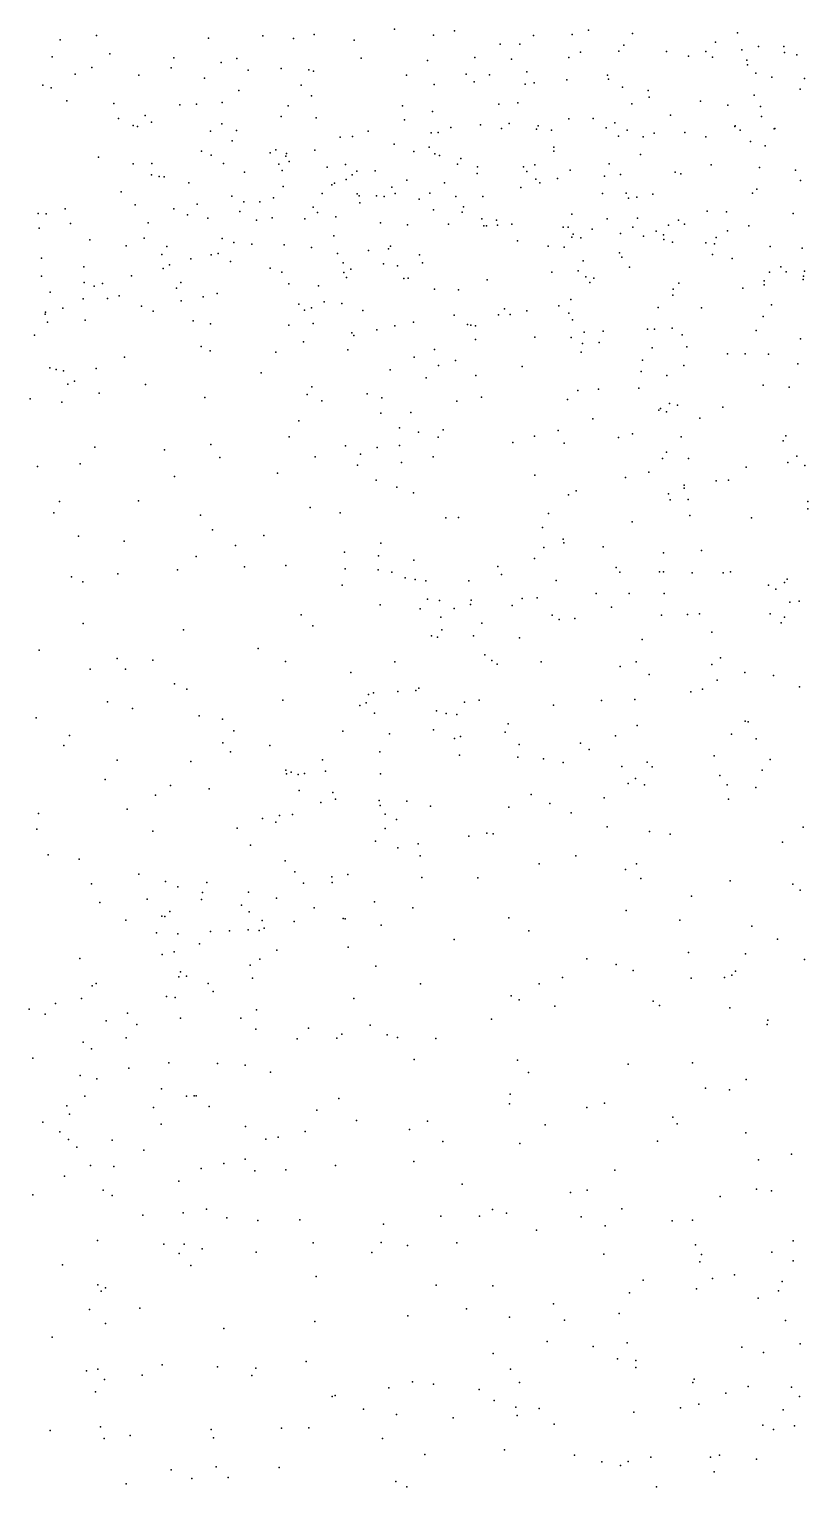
# Model space of a CAD drawing. Header units: metres. Extents: x -25 to 25, y -27.7 to 27.8.
# Drawn here: x -11.814 to -10.402, y -10.578 to -7.934 of the extents above; entities that cross this region are included whole.
import ezdxf

# ---------------------------------------------------------------- set-up
doc = ezdxf.new("R2010")
doc.units = ezdxf.units.M

msp = doc.modelspace()

# ---------------------------------------------------------------- linework, layer by layer
for p in [(-11.7581, -7.9536, 4.828), (-11.692, -7.9459, -5.0629), (-11.4888, -7.9506, 14.3895), (-11.3903, -7.9461, 3.4957), (-11.3348, -7.9513, 16.1701), (-11.2975, -7.9437, -0.6637), (-11.2249, -7.954, 5.8701), (-11.1518, -7.9342, 17.3476), (-11.0814, -7.945, 14.5352), (-11.0429, -7.9373, 3.8989), (-10.8995, -7.9459, 14.5125), (-10.8299, -7.9439, -1.8054), (-10.7999, -7.9363, 15.6536), (-10.7205, -7.9423, 18.8294), (-10.5698, -7.9576, -12.6452), (-10.5299, -7.9407, 14.2109), (-11.7727, -7.9845, -3.2608), (-11.6679, -7.979, 3.2487), (-10.9602, -7.9613, 15.7406), (-10.9244, -7.9614, -2.7022), (-10.8147, -7.9757, 19.0561), (-10.7453, -7.9742, 18.6767), (-10.7363, -7.9635, 17.6827), (-10.6584, -7.9746, 2.1169), (-10.619, -7.9832, 15.5274), (-10.5872, -7.9748, 9.4436), (-10.5218, -7.972, 18.3793), (-10.4918, -7.9659, -13.078), (-10.4461, -7.9654, 4.7208), (-10.4445, -7.9767, -6.117), (-10.4221, -7.9809, 4.1871), (-11.7006, -8.004, -4.8627), (-11.5568, -8.0042, 6.0516), (-11.5519, -7.9862, -2.8801), (-11.4659, -7.9946, 16.4942), (-11.4378, -7.9875, -5.7401), (-11.4172, -8.0085, 14.5176), (-11.3573, -8.0053, 4.7944), (-11.3074, -8.0081, 0.1097), (-11.2986, -8.0103, 16.0219), (-11.2121, -7.9871, 3.6144), (-11.0919, -7.9911, 0.9927), (-11.006, -7.9856, 2.8263), (-10.9396, -7.9887, 4.0787), (-10.836, -7.9854, 1.6804), (-10.575, -7.9851, 19.4831), (-10.513, -7.9902, 6.1193), (-10.5118, -7.999, 4.3699), (-11.7897, -8.036, -3.6992), (-11.7307, -8.0157, 2.976), (-11.6155, -8.0175, 4.8642), (-11.496, -8.0232, 3.3377), (-11.3212, -8.0357, 2.9704), (-11.1298, -8.0174, 4.6904), (-11.0797, -8.0343, 1.1516), (-11.0221, -8.0159, -2.4805), (-11.0076, -8.0298, 5.9005), (-10.9794, -8.0172, 1.4676), (-10.9149, -8.0341, 18.8753), (-10.9116, -8.0118, 4.4248), (-10.8984, -8.0314, 14.6614), (-10.8392, -8.0259, -2.2168), (-10.7657, -8.0175, 19.3199), (-10.764, -8.0252, -2.978), (-10.4967, -8.014, -3.1615), (-10.4677, -8.0214, 9.7451), (-10.4084, -8.0234, -12.2743), (-11.7744, -8.0404, -2.7871), (-11.4338, -8.0454, 16.9364), (-11.3021, -8.0553, 17.2195), (-10.7386, -8.0393, -6.1292), (-10.6917, -8.0455, 6.0106), (-10.6901, -8.0576, 1.861), (-10.4997, -8.0538, 17.9238), (-10.4162, -8.0429, 18.0654), (-11.746, -8.0642, -4.0063), (-11.6607, -8.069, -4.6405), (-11.5408, -8.0712, -5.5181), (-11.5108, -8.0705, 3.0053), (-11.4644, -8.0672, 16.2228), (-11.3447, -8.0732, 14.6446), (-11.1376, -8.0731, 17.4413), (-11.0827, -8.0836, -2.6899), (-10.9628, -8.0705, -2.8942), (-10.9285, -8.068, 4.6123), (-10.7213, -8.0695, -1.9194), (-10.6516, -8.0902, 18.307), (-10.5972, -8.0651, 4.518), (-10.5475, -8.0723, 4.7754), (-10.4885, -8.0747, 19.7436), (-11.6524, -8.0964, -3.5513), (-11.6254, -8.1091, -3.714), (-11.6179, -8.1109, -5.1357), (-11.6036, -8.0908, -4.3969), (-11.5922, -8.1031, -3.2828), (-11.4649, -8.1058, -3.0082), (-11.357, -8.0926, 3.3964), (-11.2938, -8.095, 0.2568), (-11.1338, -8.0985, 0.7023), (-11.0497, -8.1127, 3.6551), (-10.9959, -8.1075, 18.6725), (-10.9576, -8.1141, 4.9231), (-10.944, -8.1052, -1.2853), (-10.8946, -8.1154, 18.4539), (-10.8916, -8.1098, -3.0429), (-10.8359, -8.097, 5.972), (-10.7918, -8.0961, 4.6969), (-10.7681, -8.1132, 4.8526), (-10.7525, -8.1044, 17.7751), (-10.5349, -8.111, 2.4491), (-10.5342, -8.1096, 4.9449), (-10.4865, -8.0924, 6.2393), (-10.4633, -8.1152, 14.496), (-10.4625, -8.1145, 2.301), (-11.4854, -8.1194, 4.9292), (-11.4462, -8.137, -4.1326), (-11.4382, -8.1183, 16.0477), (-11.2501, -8.13, -0.8128), (-11.2282, -8.1289, -5.9044), (-11.1998, -8.1195, 15.8121), (-11.1525, -8.1429, 5.9815), (-11.0856, -8.1223, -6.005), (-11.0728, -8.1218, 18.8895), (-10.867, -8.1177, 19.4084), (-10.7454, -8.1285, 4.0405), (-10.7302, -8.1177, -3.1524), (-10.7008, -8.1298, 2.6537), (-10.6813, -8.1231, 19.6135), (-10.6252, -8.1216, 4.2047), (-10.5871, -8.1297, 1.9759), (-10.5253, -8.1172, -13.1734), (-10.5063, -8.1381, -5.998), (-11.6886, -8.1665, -2.9293), (-11.5016, -8.1558, -3.8023), (-11.4841, -8.1627, -4.5685), (-11.3771, -8.1588, -4.367), (-11.3672, -8.1529, 15.8934), (-11.3486, -8.1648, 5.0065), (-11.3475, -8.1596, -0.5206), (-11.296, -8.1538, -0.009), (-11.117, -8.1562, 19.148), (-11.0888, -8.148, 0.9731), (-11.0787, -8.1605, 15.6963), (-11.0702, -8.1631, -14.0351), (-11.0313, -8.1689, 19.3623), (-10.8632, -8.1484, -6.0621), (-10.863, -8.1555, 3.8386), (-10.7057, -8.1617, -1.7206), (-10.4796, -8.146, 3.9996), (-11.6258, -8.1785, 6.2117), (-11.5917, -8.1776, 16.4056), (-11.4616, -8.1776, 6.1034), (-11.4238, -8.1937, 3.1034), (-11.3614, -8.1788, -3.9394), (-11.3553, -8.1906, -13.7573), (-11.343, -8.1743, -13.9286), (-11.2738, -8.1848, -2.9914), (-11.2408, -8.1798, -4.0579), (-11.2202, -8.1918, -14.1485), (-11.1871, -8.1912, -4.2125), (-11.0376, -8.1792, -1.1434), (-11.0011, -8.184, 6.0176), (-10.918, -8.1842, -2.4979), (-10.912, -8.1922, 18.1238), (-10.8973, -8.1802, 2.8538), (-10.8331, -8.19, 17.9508), (-10.7624, -8.1787, 5.1524), (-10.6428, -8.1933, 14.7252), (-10.5775, -8.18, 2.7599), (-10.4902, -8.1853, 19.8805), (-10.4249, -8.1902, 5.1066), (-11.5923, -8.1986, 16.6591), (-11.5785, -8.2017, 14.6586), (-11.5695, -8.2023, 16.8133), (-11.5249, -8.2131, -4.9698), (-11.3539, -8.2197, -3.6337), (-11.2655, -8.2166, 0.3513), (-11.2604, -8.2135, -3.2076), (-11.2397, -8.2069, 2.991), (-11.2287, -8.1985, 17.4257), (-11.1568, -8.2206, 5.1823), (-11.1294, -8.2083, 18.3378), (-11.0612, -8.2132, -3.1878), (-11.0022, -8.1962, 5.1948), (-10.923, -8.2217, 1.3916), (-10.8953, -8.2061, -13.7546), (-10.8884, -8.2128, -14.1108), (-10.8561, -8.2052, 19.5791), (-10.7713, -8.2007, -1.5224), (-10.7421, -8.1976, 2.8212), (-10.6327, -8.1966, -3.3575), (-10.4154, -8.2088, 2.0789), (-11.6472, -8.229, -13.7613), (-11.4466, -8.237, -5.5018), (-11.4248, -8.2473, 14.7633), (-11.3959, -8.2473, 17.3175), (-11.3713, -8.2401, 3.2652), (-11.2828, -8.2324, 19.0582), (-11.2197, -8.2326, 19.3317), (-11.2156, -8.2365, -13.6055), (-11.1842, -8.2366, -3.7902), (-11.1708, -8.238, -3.3537), (-11.1505, -8.2323, 17.5845), (-11.1069, -8.2428, 18.0264), (-11.0879, -8.2316, -2.7373), (-11.0406, -8.2377, 1.2298), (-10.9914, -8.2376, -4.0788), (-10.7747, -8.2321, -13.8751), (-10.7319, -8.2319, -2.2283), (-10.7277, -8.2406, -12.8105), (-10.7125, -8.239, -13.0216), (-10.6835, -8.2333, 1.6944), (-10.5025, -8.2315, 14.6665), (-10.4951, -8.2247, -12.2819), (-11.7979, -8.2688, -13.384), (-11.7833, -8.2691, 17.7326), (-11.7491, -8.2598, -13.9042), (-11.622, -8.2529, 16.1986), (-11.5518, -8.2599, -14.0589), (-11.5271, -8.2709, 17.7432), (-11.5094, -8.2517, -13.6387), (-11.4321, -8.265, -2.9781), (-11.2992, -8.257, -0.2512), (-11.2915, -8.2666, 17.9912), (-11.2584, -8.2745, -14.2804), (-11.2145, -8.2493, 18.1722), (-11.0813, -8.2618, 17.8085), (-11.0289, -8.2661, -3.4535), (-11.027, -8.2567, -13.5711), (-10.8305, -8.2698, -3.4865), (-10.585, -8.2642, 5.233), (-10.5497, -8.2658, 2.9329), (-10.4292, -8.2688, -13.509), (-11.7958, -8.2953, 17.5579), (-11.7395, -8.2866, 17.9068), (-11.5982, -8.2856, 5.0894), (-11.4901, -8.2772, 17.9231), (-11.4023, -8.2808, 15.7619), (-11.3739, -8.2765, 17.79), (-11.3145, -8.2785, 17.5666), (-11.1772, -8.2854, -5.8138), (-11.1283, -8.2893, 6.1121), (-11.0538, -8.2882, -14.32), (-10.9937, -8.2783, 3.5516), (-10.9896, -8.2907, -4.3408), (-10.9849, -8.2912, 15.5663), (-10.9671, -8.2806, -3.6372), (-10.9648, -8.2895, -2.6368), (-10.9393, -8.2879, 14.8949), (-10.8463, -8.2933, -1.3525), (-10.8368, -8.2931, -5.9594), (-10.7932, -8.297, -4.0823), (-10.766, -8.2781, 1.5506), (-10.7198, -8.2931, -3.7774), (-10.711, -8.2771, -3.5904), (-10.6775, -8.3009, -5.936), (-10.655, -8.29, -12.4557), (-10.6367, -8.2806, -13.3121), (-10.6263, -8.2877, 6.3403), (-10.5483, -8.2998, -3.657), (-10.5094, -8.2909, 6.537), (-11.7045, -8.3164, -3.041), (-11.6383, -8.3271, -13.3699), (-11.6054, -8.3133, 18.0893), (-11.5643, -8.3282, 17.3792), (-11.4645, -8.3139, -5.1584), (-11.4432, -8.3213, -14.2545), (-11.4104, -8.3242, 19.4657), (-11.3518, -8.3256, 5.2268), (-11.262, -8.309, 19.5256), (-11.1588, -8.3279, -2.8543), (-10.9287, -8.3183, 5.3795), (-10.8735, -8.3277, 19.7254), (-10.8305, -8.3115, 6.2034), (-10.8279, -8.3062, -13.5473), (-10.8138, -8.3126, 15.5469), (-10.7422, -8.3051, 5.3352), (-10.7005, -8.3096, 3.8013), (-10.6638, -8.3075, -2.1118), (-10.6632, -8.3156, -13.6455), (-10.6476, -8.3205, -1.7975), (-10.5873, -8.3218, -14.0998), (-10.5715, -8.3237, 19.9389), (-10.5688, -8.3122, -13.8594), (-11.7916, -8.3494, -14.115), (-11.5737, -8.3429, 17.1681), (-11.5208, -8.351, 19.2407), (-11.4841, -8.3434, 19.079), (-11.4714, -8.3409, 6.2183), (-11.3026, -8.3301, 6.1557), (-11.2551, -8.3409, -0.0697), (-11.1987, -8.3358, -13.4173), (-11.1625, -8.3325, 0.686), (-11.1064, -8.3437, 3.3913), (-10.8443, -8.3299, 2.966), (-10.8095, -8.3544, -14.3437), (-10.7439, -8.34, -12.6045), (-10.7398, -8.3477, 19.8294), (-10.5753, -8.3432, 1.7309), (-10.5396, -8.3504, 14.7857), (-10.4706, -8.3283, 15.5278), (-10.4125, -8.3312, 5.264), (-11.7152, -8.3654, 16.3142), (-11.571, -8.3685, 18.3164), (-11.5599, -8.3615, 19.5298), (-11.4491, -8.3559, 18.8146), (-11.3771, -8.3679, 19.6692), (-11.356, -8.3747, -5.4192), (-11.2447, -8.3582, 0.4502), (-11.2437, -8.3756, -4.7405), (-11.2307, -8.3694, -14.4076), (-11.1716, -8.3597, 3.0742), (-11.1465, -8.3634, -4.6166), (-11.1013, -8.358, 0.8983), (-10.8668, -8.375, -13.1954), (-10.8191, -8.3724, -12.929), (-10.7255, -8.3656, -2.3266), (-10.4717, -8.3751, -14.2541), (-10.4516, -8.365, -5.7832), (-10.4418, -8.3746, 6.7338), (-10.4082, -8.3731, 14.7042), (-11.7916, -8.3821, 18.1837), (-11.7144, -8.3935, 16.7473), (-11.6966, -8.4002, -13.2245), (-11.681, -8.3955, 15.986), (-11.6287, -8.3814, 6.2931), (-11.5471, -8.4038, -13.2686), (-11.5394, -8.3939, 5.1888), (-11.3434, -8.3962, -0.7187), (-11.2894, -8.3995, 5.3812), (-11.239, -8.3844, 0.1777), (-11.1351, -8.3867, 15.5406), (-11.1269, -8.3858, -1.045), (-11.0794, -8.4061, 14.9451), (-11.036, -8.4068, -5.7815), (-10.9839, -8.389, 3.0307), (-10.8048, -8.3833, -12.762), (-10.7979, -8.3935, -5.8473), (-10.7907, -8.3858, 3.6353), (-10.6463, -8.4058, 15.5259), (-10.6365, -8.395, 1.5897), (-10.5201, -8.4039, -3.9234), (-10.4816, -8.3908, 20.0588), (-10.4814, -8.3981, -12.1928), (-10.4107, -8.388, 3.2376), (-10.4102, -8.3822, -9.9258), (-11.7761, -8.4113, 17.0933), (-11.7162, -8.4235, 16.9476), (-11.6721, -8.423, 19.6291), (-11.651, -8.4181, -14.2638), (-11.5389, -8.4269, 19.7686), (-11.4988, -8.4197, -3.0743), (-11.4734, -8.4139, 15.6404), (-11.325, -8.4329, -0.5298), (-11.2793, -8.4287, -4.9008), (-11.2475, -8.4319, -2.9866), (-10.8323, -8.4247, 5.48), (-10.6474, -8.4168, 3.2068), (-11.7851, -8.4513, 6.3591), (-11.7847, -8.4474, -13.0958), (-11.7529, -8.4404, 16.1235), (-11.6103, -8.4368, 15.7821), (-11.5894, -8.4456, 18.9294), (-11.3152, -8.4436, -5.1298), (-11.302, -8.4398, 15.537), (-11.2094, -8.4444, -5.5388), (-11.0434, -8.453, 19.8282), (-10.963, -8.4525, -4.5688), (-10.9521, -8.4417, -1.2111), (-10.9421, -8.452, -2.7251), (-10.9116, -8.4449, 6.2616), (-10.8538, -8.436, 1.2814), (-10.8358, -8.4491, -1.3268), (-10.6735, -8.4391, 6.3968), (-10.5952, -8.4396, -4.1415), (-10.4836, -8.4553, 6.6024), (-10.4685, -8.4343, 3.6699), (-11.7811, -8.4655, 19.4937), (-11.7124, -8.4623, 18.3568), (-11.517, -8.4635, 14.8262), (-11.4852, -8.4687, -14.4246), (-11.3433, -8.4711, -13.2047), (-11.2994, -8.4679, -0.871), (-11.2292, -8.4849, 14.9504), (-11.1839, -8.4798, 0.0434), (-11.1513, -8.4721, 0.7536), (-11.1176, -8.4658, 6.2376), (-11.0197, -8.4697, 15.4659), (-11.0135, -8.4713, 3.1719), (-11.0047, -8.4721, -13.1141), (-10.829, -8.4614, 3.172), (-10.8082, -8.4838, 19.9019), (-10.7737, -8.4819, 3.3483), (-10.6934, -8.4783, -5.7295), (-10.6804, -8.4782, -14.4624), (-10.6485, -8.4764, -2.1532), (-10.4959, -8.4809, -9.756), (-11.8046, -8.4892, -14.2763), (-11.5022, -8.5096, 6.2831), (-11.3166, -8.5012, 19.8995), (-11.2255, -8.4896, -5.3734), (-11.0052, -8.4972, -14.5282), (-10.8975, -8.4926, -5.6762), (-10.8312, -8.4934, -12.6489), (-10.8112, -8.5043, -4.4965), (-10.7807, -8.5026, 15.4863), (-10.6845, -8.5124, 3.5463), (-10.6301, -8.4888, -1.9979), (-10.6219, -8.5105, -12.2756), (-10.4156, -8.4959, -10.1571), (-11.6414, -8.5289, 18.7047), (-11.4862, -8.5179, -13.1491), (-11.3672, -8.5198, 5.4512), (-11.2367, -8.5159, 0.4323), (-11.1159, -8.5292, 5.5652), (-11.0791, -8.5151, -4.8433), (-11.041, -8.5353, -5.4968), (-10.8134, -8.5203, -2.6037), (-10.7023, -8.5346, -1.4831), (-10.5479, -8.5229, 1.5007), (-10.5161, -8.5231, -9.9604), (-10.4735, -8.5237, 15.5501), (-11.7766, -8.5486, 19.0338), (-11.765, -8.5513, 5.1777), (-11.752, -8.5537, 14.7971), (-11.6928, -8.5496, -14.3744), (-11.3936, -8.5575, 15.4782), (-11.1597, -8.5523, -0.1035), (-11.0723, -8.544, 0.882), (-11.0046, -8.5621, -2.8899), (-10.9202, -8.5463, -12.777), (-10.7043, -8.555, -2.4344), (-10.658, -8.5625, -5.5945), (-10.6272, -8.5442, 1.3227), (-10.4204, -8.5415, 14.791), (-11.7441, -8.5784, -3.1891), (-11.7322, -8.5726, 18.8825), (-11.6032, -8.579, -13.0494), (-11.3019, -8.5828, -13.0643), (-11.0944, -8.5665, 14.9922), (-10.8194, -8.5896, -5.5251), (-10.7818, -8.5869, -12.4383), (-10.7091, -8.5855, 5.5727), (-10.4832, -8.58, 5.4751), (-10.4365, -8.5838, 1.3933), (-11.8122, -8.6048, 15.941), (-11.7547, -8.6106, 18.6095), (-11.6872, -8.5945, 6.3291), (-11.4958, -8.6025, -14.5082), (-11.31, -8.5971, -0.6099), (-11.2836, -8.6086, -0.9444), (-11.2014, -8.5958, 19.9863), (-11.1748, -8.6027, 0.5967), (-11.0387, -8.6089, -5.1718), (-10.9941, -8.6014, -4.9588), (-10.8381, -8.6062, -2.7416), (-10.6532, -8.6134, -1.6458), (-10.6386, -8.616, -14.6141), (-11.3255, -8.6445, -14.5792), (-11.1764, -8.6305, 0.2576), (-11.122, -8.6297, -12.9423), (-10.7924, -8.6408, -4.773), (-10.6728, -8.6251, -4.5834), (-10.6698, -8.6222, 14.9559), (-10.6586, -8.628, 15.486), (-10.5981, -8.64, -9.805), (-10.5565, -8.6201, -5.4707), (-11.1425, -8.6576, 0.0958), (-11.1085, -8.6649, -3.0432), (-11.0636, -8.6611, 15.3453), (-10.8549, -8.6622, -4.9974), (-10.7201, -8.6679, -12.3195), (-10.4424, -8.6716, -4.547), (-11.6953, -8.6926, -12.9366), (-11.569, -8.6973, 15.4959), (-11.4851, -8.6876, 5.5233), (-11.343, -8.6735, -0.7613), (-11.2407, -8.6902, 15.3409), (-11.1833, -8.6927, 0.4142), (-11.1426, -8.6891, 5.684), (-11.0729, -8.6743, 0.7372), (-10.9374, -8.6839, 6.2799), (-10.8979, -8.6725, -12.5853), (-10.8443, -8.685, 15.3755), (-10.7458, -8.6748, 20.042), (-10.632, -8.6738, 0.9817), (-10.447, -8.6806, 15.5779), (-11.7216, -8.7225, 5.3269), (-11.4683, -8.7112, 20.078), (-11.2958, -8.7097, 20.0816), (-11.2136, -8.705, 6.2586), (-11.139, -8.72, -0.2957), (-11.0819, -8.71, -1.1204), (-10.6657, -8.7131, 6.3786), (-10.6589, -8.7017, -4.914), (-10.6185, -8.7128, -12.1796), (-10.4386, -8.7201, -4.9171), (-10.4225, -8.7086, -5.1557), (-11.7991, -8.7275, 6.3527), (-11.5505, -8.7453, -12.9244), (-11.3642, -8.7394, 14.9396), (-11.2192, -8.7249, -3.1352), (-10.8974, -8.743, -1.2672), (-10.7329, -8.7471, -2.761), (-10.6905, -8.7378, -9.6996), (-10.5145, -8.7287, 6.5043), (-10.4078, -8.7255, 6.6315), (-11.1849, -8.7522, -0.4506), (-11.1478, -8.7647, -14.6755), (-11.1176, -8.7754, 0.528), (-10.8225, -8.7716, 14.997), (-10.6553, -8.7772, 0.7886), (-10.6267, -8.7667, -2.5399), (-10.6265, -8.7611, -1.8818), (-10.5688, -8.7536, -9.2573), (-10.5462, -8.7524, 5.6145), (-11.7589, -8.7912, 19.9947), (-11.6158, -8.79, -3.2685), (-11.3048, -8.8021, -0.6769), (-10.8364, -8.7788, 0.7239), (-10.652, -8.7878, 14.9446), (-10.6196, -8.787, 20.0888), (-10.4025, -8.791, 14.7756), (-10.4024, -8.804, -11.9051), (-11.7696, -8.8113, 14.807), (-11.5038, -8.8156, 5.6078), (-11.2504, -8.8113, -1.0732), (-11.0589, -8.8206, 20.1073), (-11.0357, -8.8197, -3.0955), (-10.8724, -8.8125, -12.4537), (-10.7212, -8.8278, -12.2182), (-10.6161, -8.8162, -10.111), (-10.5045, -8.8206, -10.2861), (-11.7249, -8.8541, 15.5862), (-11.4818, -8.8423, 15.3762), (-11.3885, -8.8526, -3.2405), (-10.8834, -8.8382, -3.0172), (-11.6419, -8.8631, -14.5486), (-11.4401, -8.871, 6.2628), (-11.2422, -8.8829, 5.8026), (-11.1768, -8.8662, 15.2993), (-10.8812, -8.8742, -9.5979), (-10.846, -8.8594, 5.8482), (-10.8449, -8.8661, -1.3713), (-10.7732, -8.8729, 20.0972), (-10.5954, -8.8797, -11.9656), (-11.5113, -8.8909, 20.128), (-11.4236, -8.9092, 14.8691), (-11.349, -8.9071, -0.9538), (-11.1809, -8.8897, -12.719), (-11.1169, -8.8972, 0.3108), (-10.9645, -8.9091, -14.7599), (-10.898, -8.8941, -9.3365), (-10.664, -8.8839, 5.7996), (-11.7372, -8.9273, -12.8053), (-11.6537, -8.9224, 5.5396), (-11.545, -8.9151, -12.8331), (-11.2413, -8.9128, -3.2243), (-11.1814, -8.9147, 6.2383), (-11.1566, -8.9189, 14.9577), (-11.1325, -8.9295, 5.9068), (-11.1144, -8.9326, -0.2839), (-11.0951, -8.935, -0.0904), (-11.0168, -8.9351, -1.2437), (-10.9581, -8.9232, 14.9741), (-10.8584, -8.9343, -9.8755), (-10.75, -8.9106, -14.8022), (-10.7434, -8.9189, -10.0541), (-10.6715, -8.9186, -11.7938), (-10.6639, -8.9186, -2.9067), (-10.6122, -8.9206, 6.3481), (-10.5558, -8.9203, -11.6199), (-10.5425, -8.9186, 20.1127), (-10.44, -8.932, -11.5097), (-11.717, -8.9367, 20.0801), (-11.2469, -8.9426, -0.5837), (-10.7863, -8.9577, -11.9116), (-10.7262, -8.9575, 0.5275), (-10.6626, -8.9579, -10.1878), (-10.4738, -8.9428, -2.6451), (-10.4607, -8.95, 0.5101), (-10.4448, -8.9381, -14.8792), (-11.1781, -8.9782, -14.7331), (-11.1055, -8.9854, 0.1553), (-11.092, -8.968, -3.1986), (-11.07, -8.9703, 6.0761), (-11.0438, -8.9849, 0.4156), (-11.0142, -8.9775, 20.1511), (-11.0127, -8.9696, -12.5381), (-10.9385, -8.9798, -9.1446), (-10.9203, -8.9666, 6.1603), (-10.8929, -8.9659, 6.004), (-10.7583, -8.9827, -3.0565), (-10.4352, -8.9738, -2.368), (-10.4183, -8.9715, -8.9053), (-11.7164, -9.0122, 14.7742), (-11.3208, -8.9963, -12.7394), (-11.0679, -9.0006, 15.297), (-10.9934, -9.0115, -11.6107), (-10.866, -8.9973, 15.3368), (-10.8535, -9.0048, -11.4497), (-10.8247, -9.0031, 14.9184), (-10.6678, -8.9969, -1.8226), (-10.6208, -8.9961, -11.3538), (-10.5989, -8.9947, 5.9289), (-10.4705, -8.9947, -10.3981), (-10.4508, -9.0111, 15.6038), (-10.4448, -9.0008, -11.2875), (-11.5346, -9.0234, 14.793), (-11.2999, -9.0165, -1.1348), (-11.0847, -9.0345, -9.2978), (-11.0738, -9.0369, -11.7843), (-11.066, -9.0235, -9.5608), (-11.0087, -9.0343, -9.8035), (-10.925, -9.0381, -9.0001), (-10.7028, -9.0413, 6.1059), (-10.5765, -9.0281, -2.0049), (-11.7963, -9.0603, -14.5011), (-11.3989, -9.0576, -0.9612), (-11.6548, -9.0755, 20.1128), (-11.6398, -9.0948, -3.3668), (-11.5902, -9.0788, 5.7045), (-11.3495, -9.0814, 6.2146), (-11.1511, -9.082, -1.267), (-10.9882, -9.0691, -14.7887), (-10.9753, -9.0791, -11.3512), (-10.9659, -9.0857, -3.2152), (-10.8859, -9.0816, -1.4776), (-10.7425, -9.09, -14.8939), (-10.7134, -9.0815, 0.4115), (-10.5764, -9.0866, -11.1351), (-10.5609, -9.0742, 20.093), (-11.7035, -9.0951, -12.7886), (-11.5506, -9.1214, -12.7683), (-11.2307, -9.1009, 14.822), (-10.6898, -9.1045, 14.7918), (-10.5668, -9.1147, -3.0473), (-10.5167, -9.1009, 6.0223), (-10.4648, -9.1064, 6.5017), (-11.5283, -9.1314, -14.6107), (-11.1992, -9.141, -0.4459), (-11.1898, -9.1377, -9.2331), (-11.1459, -9.1353, -11.4672), (-11.1132, -9.1336, -0.1325), (-11.1078, -9.1295, -12.0367), (-10.6146, -9.136, -1.8955), (-10.5933, -9.1315, -8.7927), (-10.4175, -9.1269, -2.1538), (-11.6724, -9.1544, 15.5375), (-11.6268, -9.1665, 14.7305), (-11.3544, -9.1514, -0.7352), (-11.2147, -9.1611, -11.874), (-11.2029, -9.1562, -3.3389), (-11.0754, -9.1706, 0.1232), (-11.0248, -9.1547, -12.1899), (-10.9981, -9.1515, -12.3738), (-10.8635, -9.1603, 15.3739), (-10.7765, -9.1521, -1.6678), (-10.7163, -9.1501, 15.4558), (-11.8018, -9.1835, 15.6897), (-11.5061, -9.1797, -3.3899), (-11.4636, -9.186, 15.4039), (-11.1879, -9.1751, -9.6784), (-11.0579, -9.1753, -10.0241), (-11.0391, -9.1774, -11.2114), (-10.9457, -9.1943, -10.2093), (-10.7119, -9.1974, -10.4073), (-10.5158, -9.1896, 15.6184), (-10.5107, -9.1908, -10.9431), (-11.7413, -9.2152, -14.5114), (-11.4431, -9.2067, 6.141), (-11.2457, -9.2076, -9.4252), (-11.1611, -9.2123, -0.2852), (-11.0814, -9.2053, 20.1599), (-11.043, -9.2207, 15.362), (-11.0321, -9.2172, -1.4537), (-10.9514, -9.2091, 14.7467), (-10.7509, -9.2161, -10.9473), (-10.5411, -9.213, 14.6218), (-10.4963, -9.2211, 6.182), (-11.7516, -9.2336, 5.6125), (-11.463, -9.2284, 20.1471), (-11.449, -9.2451, -0.843), (-11.3781, -9.2334, 14.6968), (-11.1782, -9.2447, 14.7029), (-11.034, -9.2509, -11.0605), (-10.9256, -9.2315, -1.5655), (-10.8144, -9.2294, 0.2672), (-10.7991, -9.2408, 14.693), (-10.5723, -9.2523, -10.6238), (-11.6548, -9.2601, 20.0941), (-11.5211, -9.2628, 6.0085), (-11.3486, -9.2783, -11.6121), (-11.2826, -9.2595, -12.6602), (-11.2767, -9.2799, -0.4629), (-10.9285, -9.2547, -8.7966), (-10.8814, -9.2578, -10.3975), (-10.8461, -9.2646, -14.9055), (-10.7394, -9.2715, -10.54), (-10.6939, -9.2638, -8.7222), (-10.6846, -9.272, 20.0892), (-10.4853, -9.278, -1.9561), (-10.4705, -9.259, -10.7464), (-11.6766, -9.2953, 5.797), (-11.5578, -9.306, -12.7562), (-11.3475, -9.2851, -0.6007), (-11.339, -9.2821, -3.4168), (-11.3266, -9.286, -11.897), (-11.3151, -9.2842, 20.1477), (-11.177, -9.2848, -11.1844), (-10.7281, -9.3022, -3.255), (-10.7148, -9.2931, -10.7486), (-10.6985, -9.3048, 14.5576), (-10.5618, -9.2876, -14.9786), (-10.5488, -9.3046, 14.4751), (-11.5851, -9.3233, -14.5562), (-11.4881, -9.3123, -0.9948), (-11.3246, -9.315, -11.357), (-11.2639, -9.3185, -9.7011), (-11.2588, -9.3308, -9.0592), (-10.9042, -9.3222, -3.341), (-10.7716, -9.3283, 15.5197), (-10.5465, -9.3309, 20.0371), (-10.4965, -9.3096, 6.4281), (-11.7973, -9.3567, 15.7726), (-11.6366, -9.3491, 14.6017), (-11.337, -9.3588, -9.456), (-11.2856, -9.3369, -1.4026), (-11.1794, -9.3331, 15.4283), (-11.1778, -9.3426, -3.4149), (-11.1686, -9.3582, 20.1373), (-11.1292, -9.3346, -10.212), (-11.0867, -9.3437, -12.4338), (-10.9448, -9.3453, 14.5741), (-10.8704, -9.3386, -10.7433), (-10.8312, -9.3556, -1.6988), (-11.8005, -9.3855, 5.6381), (-11.437, -9.3834, -0.6811), (-11.3912, -9.3659, 14.5858), (-11.3672, -9.3725, 15.4831), (-11.3602, -9.3607, -14.6507), (-11.1688, -9.3842, -8.8942), (-11.1481, -9.3677, -10.9992), (-10.7663, -9.3812, 14.437), (-10.411, -9.3816, 6.2764), (-11.5902, -9.389, 6.3347), (-11.186, -9.4069, -0.2105), (-11.1088, -9.4117, -10.8417), (-11.0173, -9.3981, 15.4825), (-10.9845, -9.3923, 0.0246), (-10.9731, -9.3934, -14.8403), (-10.6894, -9.3893, -14.9689), (-10.6519, -9.3944, 0.1359), (-10.4484, -9.4091, 15.863), (-11.78, -9.4317, -3.4584), (-11.4131, -9.4142, -3.5044), (-11.1458, -9.4188, -1.5428), (-11.1055, -9.4336, -10.6646), (-10.8232, -9.4334, 0.0442), (-11.7233, -9.4397, 5.8857), (-11.35, -9.4429, -9.6023), (-11.3326, -9.4624, -10.132), (-10.8895, -9.4481, 20.0831), (-10.733, -9.4584, 15.6524), (-10.7128, -9.4482, 14.3065), (-11.701, -9.4842, 14.4985), (-11.6152, -9.4669, -3.5185), (-11.5671, -9.4801, 15.6534), (-11.5444, -9.49, 14.4804), (-11.4922, -9.4821, -11.6418), (-11.3166, -9.483, -10.4104), (-11.2655, -9.4715, -12.2387), (-11.2651, -9.4819, -10.8847), (-11.2366, -9.4674, 14.4461), (-11.1024, -9.4726, -3.4747), (-11.0006, -9.4733, 14.351), (-10.7053, -9.475, -1.7738), (-10.5432, -9.4789, -15.0056), (-10.4296, -9.4851, 19.9349), (-11.6004, -9.5123, -12.8052), (-11.5015, -9.5127, -11.7981), (-11.4997, -9.5003, -1.2691), (-11.4164, -9.4996, -0.4444), (-11.3655, -9.5101, -9.8566), (-11.1879, -9.517, -12.4693), (-10.6133, -9.5065, -3.3156), (-10.4164, -9.4961, 16.0039), (-11.6863, -9.5185, 6.0639), (-11.5736, -9.5428, -14.5256), (-11.5682, -9.5434, 20.0179), (-11.5592, -9.5344, -1.0424), (-11.4295, -9.5229, -1.4054), (-11.4156, -9.5354, 20.0546), (-11.2977, -9.5279, 15.5766), (-11.1184, -9.528, -0.1384), (-10.7319, -9.5325, -0.0348), (-11.639, -9.5505, 6.3027), (-11.4511, -9.5696, -10.1332), (-11.4174, -9.568, -11.0601), (-11.3969, -9.5691, -10.6627), (-11.3917, -9.5511, -9.3548), (-11.3881, -9.5647, 14.3711), (-11.334, -9.5524, -9.0668), (-11.2448, -9.5471, 20.0618), (-11.2412, -9.548, -1.5617), (-11.1758, -9.5593, 14.274), (-10.9448, -9.5463, -0.1114), (-10.9085, -9.5694, 14.1399), (-10.6344, -9.5504, 19.9763), (-10.504, -9.5611, -0.029), (-11.5836, -9.5733, -0.79), (-11.5444, -9.5752, -0.6085), (-11.5051, -9.5935, -11.2836), (-11.4855, -9.571, -10.2916), (-11.0434, -9.5854, 15.6324), (-10.4571, -9.5847, 14.5268), (-11.7224, -9.6198, 6.4636), (-11.5733, -9.6123, -11.6575), (-11.5516, -9.608, -10.4261), (-11.396, -9.6209, 15.6715), (-11.3654, -9.6049, -0.3247), (-11.2356, -9.5994, -8.8973), (-10.8032, -9.6207, 15.7856), (-10.6185, -9.6092, 15.9352), (-10.5156, -9.6114, -1.855), (-10.4082, -9.6219, -15.1221), (-11.54, -9.6438, -0.4362), (-11.4135, -9.632, -9.5864), (-11.1859, -9.6338, -3.5857), (-10.7499, -9.6306, -14.9666), (-10.7191, -9.6418, -3.4042), (-10.5402, -9.6499, -3.3235), (-10.5333, -9.643, 16.0645), (-11.6997, -9.6691, 19.9458), (-11.693, -9.6649, -10.4694), (-11.5427, -9.6528, -1.3189), (-11.529, -9.6521, -10.8291), (-11.4894, -9.665, -12.7648), (-11.409, -9.6556, -12.1916), (-11.1044, -9.6659, 14.1277), (-10.8895, -9.6659, -0.2047), (-10.8475, -9.6543, -1.7163), (-10.6137, -9.6552, -8.6318), (-10.5533, -9.6541, -15.0768), (-11.7662, -9.7017, -3.5995), (-11.7192, -9.6922, -10.3122), (-11.5653, -9.6885, -3.6258), (-11.5494, -9.6907, -11.1413), (-11.4804, -9.6795, 14.2805), (-11.2258, -9.6924, -14.7252), (-10.9401, -9.6876, -14.8718), (-10.9256, -9.695, -3.526), (-10.6831, -9.6973, 14.1946), (-11.8142, -9.7116, 6.0952), (-11.7854, -9.7206, 6.3497), (-11.6361, -9.7192, -12.8896), (-11.5401, -9.7283, -9.8696), (-11.4303, -9.728, -14.6527), (-11.4023, -9.713, -3.6378), (-10.8614, -9.706, 19.9642), (-10.6713, -9.7048, -1.7695), (-10.5436, -9.7095, 14.4248), (-11.6744, -9.7327, -1.06), (-11.6188, -9.7393, 15.7645), (-11.4033, -9.7477, 19.9615), (-11.308, -9.7459, -12.4317), (-11.1959, -9.7409, 19.9653), (-10.9757, -9.7298, -8.7266), (-10.4761, -9.7395, -8.6269), (-10.4749, -9.7316, 16.2009), (-11.716, -9.7716, -14.5143), (-11.6382, -9.7638, -11.3534), (-11.3282, -9.7655, 14.1467), (-11.2563, -9.7645, -8.9788), (-11.2471, -9.7573, 15.7405), (-11.1649, -9.7582, -1.6534), (-11.1464, -9.7629, -0.3023), (-11.0766, -9.7648, -14.8007), (-11.8076, -9.8003, 15.843), (-11.7011, -9.7839, -10.0341), (-11.5607, -9.8088, 14.1718), (-11.1162, -9.8028, -3.6249), (-10.9288, -9.8044, 15.913), (-11.7215, -9.8318, -0.425), (-11.6336, -9.8188, -11.9322), (-11.4729, -9.8101, -0.2827), (-11.4225, -9.8132, -9.5082), (-11.3769, -9.8261, -9.3027), (-10.9087, -9.8267, -0.3185), (-10.7284, -9.8117, -3.4712), (-10.6117, -9.809, 14.2997), (-11.6917, -9.8381, -11.5735), (-11.5745, -9.8565, -12.1168), (-10.5878, -9.8552, 16.2297), (-10.5444, -9.858, 19.9079), (-10.514, -9.8391, -3.3466), (-11.7457, -9.8871, -11.4102), (-11.7133, -9.8695, -11.1718), (-11.5288, -9.8693, -1.5515), (-11.5151, -9.8691, 15.7783), (-11.5114, -9.8686, -14.6918), (-11.4881, -9.888, -3.7163), (-11.253, -9.8737, -14.7978), (-10.9432, -9.8835, 19.9185), (-10.9424, -9.8661, -14.9321), (-10.7713, -9.8823, -15.0509), (-11.7412, -9.9019, -9.9375), (-11.5885, -9.8903, -9.7434), (-11.2928, -9.8947, 14.062), (-11.2205, -9.9137, -9.0504), (-10.803, -9.8901, 14.101), (-10.6474, -9.9074, -1.808), (-11.7893, -9.9166, 19.8634), (-11.7586, -9.9339, -12.992), (-11.5746, -9.9201, 19.9046), (-11.4221, -9.9246, -12.6866), (-11.3136, -9.9334, 19.9119), (-11.1247, -9.9298, -14.8815), (-11.0921, -9.915, -8.9031), (-10.8786, -9.9215, 16.04), (-10.6394, -9.9196, -0.3297), (-10.5151, -9.9362, 14.4754), (-11.7426, -9.948, -11.8566), (-11.7279, -9.9621, 15.8255), (-11.6637, -9.9491, -1.4777), (-11.3852, -9.9477, -9.4064), (-11.3625, -9.9441, -1.6854), (-11.0644, -9.9518, -1.7307), (-10.9248, -9.9554, -8.8186), (-10.6751, -9.9511, 19.903), (-11.6065, -9.9677, -0.2861), (-11.461, -9.9918, -12.4927), (-11.4223, -9.9836, 14.0346), (-11.1166, -9.988, -3.6788), (-10.4921, -9.9849, 16.3781), (-10.4323, -9.9748, 19.8835), (-11.7503, -10.0144, -9.8185), (-11.703, -9.9955, -14.6848), (-11.6609, -9.9971, 14.0552), (-11.5023, -10.0004, -12.7977), (-11.4052, -10.0048, -0.2904), (-11.3486, -10.0034, -14.8542), (-11.2588, -9.9953, 15.8716), (-10.7523, -10.0036, -8.7696), (-11.6802, -10.0397, -12.1677), (-11.5427, -10.0235, -9.6051), (-11.0294, -10.029, 14.0013), (-10.8328, -10.0442, 14.0913), (-10.8027, -10.04, 19.8775), (-10.4955, -10.0379, -0.547), (-10.468, -10.041, -1.9477), (-11.8073, -10.0487, -0.287), (-11.6638, -10.0499, 19.8714), (-10.5616, -10.0512, -15.2828), (-11.608, -10.0854, 15.8298), (-11.535, -10.0811, -1.677), (-11.4925, -10.0745, -3.7636), (-11.4556, -10.0904, -12.6398), (-11.3994, -10.0952, 19.8717), (-11.3236, -10.0936, 13.9714), (-11.068, -10.0871, -9.0305), (-10.998, -10.0874, -1.7859), (-10.974, -10.0753, -3.6392), (-10.9487, -10.0816, -0.3975), (-10.8135, -10.0885, -1.8153), (-10.7398, -10.0738, -0.4438), (-10.6484, -10.0956, -3.4804), (-10.6118, -10.0947, 14.3784), (-11.1718, -10.1018, -9.2121), (-10.8941, -10.1126, 16.1834), (-10.7696, -10.1049, 16.2916), (-11.6901, -10.1315, -12.9289), (-11.5703, -10.1379, -12.4653), (-11.5331, -10.1381, -0.2296), (-11.5005, -10.1467, -14.8707), (-11.299, -10.1353, -9.3396), (-11.1759, -10.1348, -1.7868), (-11.1285, -10.1402, -3.7204), (-11.039, -10.1355, 16.0725), (-10.6063, -10.1394, -1.9268), (-10.4677, -10.1523, 16.52), (-10.4292, -10.132, 19.8441), (-11.7537, -10.1754, -12.1981), (-11.5422, -10.1551, 19.8579), (-11.5208, -10.1768, 13.9733), (-11.4029, -10.1527, 15.8932), (-11.193, -10.1529, -14.9852), (-10.7721, -10.1561, -8.8867), (-10.5982, -10.1702, -8.7648), (-10.5952, -10.1566, -0.6943), (-10.4292, -10.1682, -8.6316), (-11.2941, -10.1968, -0.3338), (-10.7008, -10.2031, -15.2581), (-10.5752, -10.2004, 14.4885), (-10.5353, -10.1937, -0.8835), (-10.4488, -10.2054, 14.6515), (-11.6899, -10.2119, -1.6412), (-11.6838, -10.2229, -0.1507), (-11.6757, -10.2173, -12.3702), (-11.0763, -10.2121, 19.81), (-10.9733, -10.2134, -9.1095), (-10.7257, -10.2263, 14.264), (-10.6041, -10.219, 19.8201), (-10.4554, -10.2225, -3.3272), (-11.7051, -10.2563, 14.0243), (-11.6137, -10.2543, -12.8488), (-11.021, -10.2555, -15.1171), (-10.8634, -10.2462, 14.0959), (-10.4922, -10.236, -15.382), (-11.6759, -10.2817, -3.7818), (-11.2963, -10.2782, -9.4021), (-11.1274, -10.2677, -9.2885), (-10.9435, -10.2706, -0.4936), (-10.8436, -10.2759, 16.3852), (-10.7443, -10.2635, -0.6588), (-10.4427, -10.2764, -2.1196), (-11.7723, -10.3065, -12.2784), (-11.4613, -10.2906, 19.8167), (-10.9729, -10.3363, -3.6868), (-10.8752, -10.3143, -1.9225), (-10.7917, -10.3237, -3.5982), (-10.73, -10.3171, 16.5205), (-10.5223, -10.3249, -1.1647), (-10.4829, -10.3347, 16.7013), (-10.4165, -10.3189, 19.7618), (-11.5728, -10.3571, 15.9185), (-11.4729, -10.3604, -3.8044), (-11.4031, -10.3626, -0.2332), (-11.3122, -10.351, 19.7725), (-10.7475, -10.3462, -15.312), (-10.7144, -10.3614, -8.8821), (-10.714, -10.349, 19.7461), (-11.7101, -10.3674, 19.7743), (-11.6897, -10.3647, -14.8104), (-11.6776, -10.3835, -0.0996), (-11.6093, -10.3753, -12.7121), (-11.4102, -10.3761, -9.4735), (-11.1194, -10.3877, 19.7395), (-10.9414, -10.3644, 19.7381), (-10.9249, -10.389, -15.2291), (-10.6112, -10.389, -1.0417), (-10.6085, -10.383, -15.3784), (-11.6939, -10.4055, 14.1054), (-11.2647, -10.4145, -15.0842), (-11.2591, -10.4122, 13.9565), (-11.1619, -10.3987, 16.158), (-11.0813, -10.392, -15.1603), (-10.9986, -10.4016, 16.3256), (-10.5508, -10.4084, -2.1118), (-10.5105, -10.3962, -1.3027), (-10.4323, -10.3971, -1.4456), (-10.4176, -10.414, -8.4782), (-11.2082, -10.4374, -1.8987), (-10.9709, -10.4212, -9.2753), (-10.9318, -10.4333, 14.0877), (-10.8893, -10.4359, 16.5029), (-10.718, -10.4429, -2.0323), (-10.6335, -10.4346, 16.7846), (-10.6003, -10.4281, -8.7615), (-10.4472, -10.4384, 16.9424), (-11.6851, -10.4691, -9.6294), (-11.1481, -10.4468, -9.3788), (-11.0452, -10.453, -1.9414), (-10.9293, -10.4489, -0.6004), (-10.8625, -10.4644, -3.6436), (-10.4838, -10.4662, -3.3835), (-10.4268, -10.4675, 19.6863), (-11.7764, -10.4757, 15.9319), (-11.6785, -10.4907, -12.5475), (-11.6313, -10.4851, -3.8252), (-11.4845, -10.4738, -14.9784), (-11.4799, -10.4894, 15.9888), (-11.3569, -10.4717, -1.8522), (-11.307, -10.4709, 16.0862), (-11.1735, -10.4903, -3.777), (-10.4647, -10.4742, 14.789), (-11.0971, -10.5195, 13.9982), (-10.9524, -10.5112, 19.6495), (-10.8253, -10.5204, 14.2757), (-10.5627, -10.5205, 17.0848), (-11.5566, -10.5471, 19.6908), (-11.4754, -10.5417, 14.0408), (-11.3607, -10.5433, -0.1971), (-10.776, -10.5327, -9.1089), (-10.7422, -10.5396, 16.8488), (-10.728, -10.5319, -8.9553), (-10.6873, -10.524, -3.5602), (-10.579, -10.5242, -8.6198), (-10.4957, -10.528, 17.4544), (-11.6385, -10.5729, 14.1572), (-11.5193, -10.5631, -0.1145), (-11.4535, -10.5613, -3.8395), (-11.1492, -10.5687, -0.319), (-10.5725, -10.5507, 17.2429), (-11.1294, -10.5781, -15.219), (-10.6769, -10.5781, -1.1882)]:
    msp.add_point(p)

doc.saveas('drawing.dxf')
